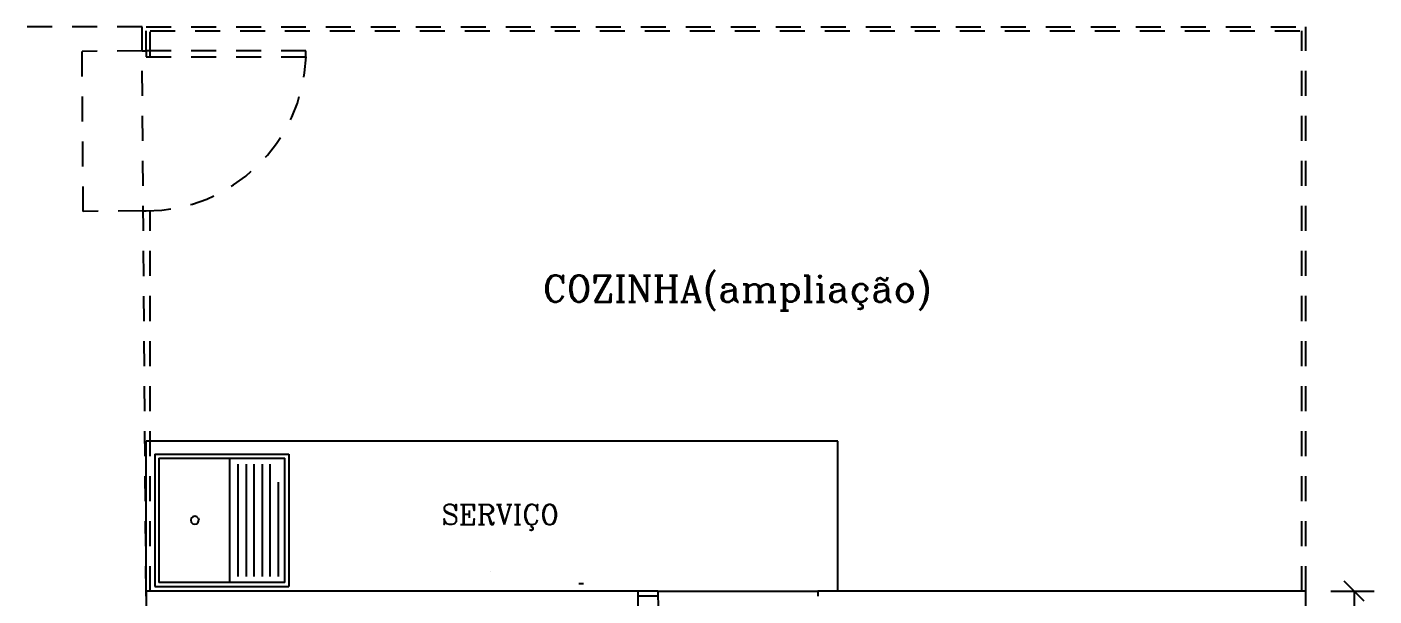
# Model space of a CAD drawing. Extents: x -83.9 to 10.5, y -11.8 to 33.6.
# Drawn here: x -73.92 to -67.18, y -2.64 to 0.21 of the extents above; entities that cross this region are included whole.
import ezdxf
from ezdxf.enums import TextEntityAlignment as Align

# ---------------------------------------------------------------- set-up
doc = ezdxf.new("R2010")
doc.units = 0
doc.linetypes.add('DASHED2', pattern=[0.375, 0.25, -0.125])
doc.layers.get('0').update_dxf_attribs({"linetype": 'CONTINUOUS'})
doc.layers.get('DEFPOINTS').update_dxf_attribs({"linetype": 'CONTINUOUS'})
for name, color, linetype in [('COTAS', 244, 'CONTINUOUS'), ('EQUIPAMENTO', 244, 'CONTINUOUS'), ('MADEIRAME', 244, 'CONTINUOUS'), ('PAREDALV', 7, 'CONTINUOUS'), ('PAREDE', 250, 'CONTINUOUS'), ('PISO', 30, 'CONTINUOUS'), ('PORTA', 1, 'CONTINUOUS'), ('SETA', 3, 'CONTINUOUS'), ('TEXTO', 244, 'CONTINUOUS')]:
    doc.layers.add(name, color=color, linetype=linetype)
doc.styles.add('ROMANC', font='romanc.shx', dxfattribs={"height": 0.08})
doc.dimstyles.new('ROMANC', dxfattribs={"dimscale": 2, "dimtxt": 1, "dimasz": 0.05, "dimexe": 0.05, "dimexo": 0.0625, "dimgap": 0.09, "dimtad": 0, "dimzin": 0, "dimtxsty": 'ROMANC', "dimblk1": 'OBLIQUE', "dimblk2": 'OBLIQUE', "dimsah": 1, "dimcen": 0.09, "dimse1": 1, "dimse2": 1, "dimsd1": 1, "dimsd2": 1, "dimclrd": 244, "dimclre": 244, "dimclrt": 244, "dimazin": 3, "dimtfac": 1, "dimtdec": 4, "dimtofl": 0, "dimtmove": 0, "dimatfit": 3, "dimtolj": 1, "dimtzin": 0})

# ---------------------------------------------------------------- blocks, each defined once
blk = doc.blocks.new('_OBLIQUE')
at = {"color": 0, "linetype": 'BYBLOCK'}
blk.add_line((-0.5, -0.5), (0.5, 0.5), dxfattribs=at)
blk = doc.blocks.new('*D26')
at = {"color": 244, "linetype": 'BYBLOCK'}
for p, q in [((54.7883, 0.007), (55.0041, 0.007)), ((54.9041, 0.007), (54.9041, -3.3385)), ((54.9041, -7.288), (54.9041, -3.9424)), ((54.7883, -7.288), (55.0041, -7.288))]:
    blk.add_line(p, q, dxfattribs=at)
at = {"layer": 'DEFPOINTS', "color": 0, "linetype": 'BYBLOCK'}
for p in [(54.6633, 0.007), (54.9041, 0.007), (54.6633, -7.288)]:
    blk.add_point(p, dxfattribs=at)
at = {"color": 244, "linetype": 'BYBLOCK', "xscale": 0.1, "yscale": 0.1, "zscale": 0.1}
for p, rotation in [((54.9041, 0.007), 90), ((54.9041, -7.288), 270)]:
    blk.add_blockref('_OBLIQUE', p, dxfattribs=dict(at, rotation=rotation))
at = {"color": 244, "linetype": 'BYBLOCK', "insert": (54.9041, -3.6405), "char_height": 0.08, "attachment_point": 5, "rotation": 90, "style": 'ROMANC'}
blk.add_mtext('\\A1;7.30', dxfattribs=at)

msp = doc.modelspace()

# ---------------------------------------------------------------- linework, layer by layer
at = {"color": 30, "linetype": 'DASHED2', "ltscale": 0.5}
for p, q in [((-73.3209, 0.208), (-67.5209, 0.208)), ((-73.3009, 0.188), (-67.5409, 0.188)), ((-73.3409, 0.088), (-73.3209, 0.088)), ((-73.3409, -0.712), (-73.3209, -0.712))]:
    msp.add_line(p, q, dxfattribs=at)
at = {"layer": 'COTAS', "color": 30, "linetype": 'DASHED2', "ltscale": 0.5}
for p, q in [((-73.3409, 0.208), (-76.3409, 0.208)), ((-73.3409, 0.088), (-73.6408, 0.0858)), ((-73.3349, -0.712), (-73.6349, -0.7142))]:
    msp.add_line(p, q, dxfattribs=at)
msp.add_lwpolyline([(-73.3209, 0.088), (-73.3209, 0.058), (-72.5209, 0.058), (-72.5209, 0.088)], close=True, dxfattribs=at)
msp.add_arc((-73.3209, 0.0886), 0.8006, 270, 357.81062, dxfattribs=at)
at = {"layer": 'COTAS', "color": 30, "linetype": 'BYBLOCK'}
msp.add_point((-73.3209, -2.612), dxfattribs=at)
at = {"layer": 'DEFPOINTS', "color": 30, "linetype": 'BYBLOCK'}
for p in [(-73.3209, -2.612), (-73.3209, -2.612), (-70.8609, -2.637), (-70.8609, -2.637)]:
    msp.add_point(p, dxfattribs=at)
at = {"layer": 'EQUIPAMENTO', "color": 30}
for points in [[(-73.2774, -1.9269), (-73.2774, -2.5894)], [(-73.2774, -1.9269), (-72.6074, -1.9269)], [(-73.2574, -1.9469), (-73.2574, -2.5694)], [(-73.2574, -1.9469), (-72.6274, -1.9469)], [(-72.9037, -1.9469), (-72.9037, -2.5694)], [(-72.6274, -2.5694), (-72.6274, -1.9469)], [(-72.6074, -1.9269), (-72.6074, -2.5894)], [(-72.8599, -2.5394), (-72.8599, -1.9769)], [(-72.8199, -1.9769), (-72.8199, -2.5394)], [(-72.7799, -2.5394), (-72.7799, -1.9769)], [(-72.7399, -1.9769), (-72.7399, -2.5394)], [(-72.6999, -2.5394), (-72.6999, -1.9769)], [(-72.6599, -2.0669), (-72.6599, -2.5394)], [(-73.0599, -2.2481), (-73.0662, -2.2406), (-73.0774, -2.2381), (-73.0874, -2.2406), (-73.0949, -2.2481), (-73.0974, -2.2581), (-73.0949, -2.2681), (-73.0874, -2.2756), (-73.0774, -2.2781), (-73.0662, -2.2756), (-73.0599, -2.2681), (-73.0562, -2.2581)], [(-73.0599, -2.2481), (-73.0562, -2.2581)], [(-73.2774, -2.5894), (-72.6074, -2.5894)], [(-72.6274, -2.5694), (-73.2574, -2.5694)]]:
    msp.add_lwpolyline(points, dxfattribs=at)
at = {"layer": 'EQUIPAMENTO', "color": 30, "linetype": 'DASHED2', "ltscale": 0.5}
msp.add_lwpolyline([(-71.5961, -2.5129), (-71.5961, -2.5129)], dxfattribs=at)
at = {"layer": 'MADEIRAME', "color": 30}
for p, q in [((-67.5209, -2.612), (-69.9609, -2.612)), ((-67.5209, -9.907), (-67.5209, -2.612))]:
    msp.add_line(p, q, dxfattribs=at)
at = {"layer": 'PAREDALV', "color": 30}
for p, q in [((-69.8609, -1.862), (-73.3209, -1.862)), ((-70.7609, -2.612), (-73.3209, -2.612)), ((-73.3209, -2.612), (-73.3209, -3.042)), ((-70.8609, -2.612), (-70.8609, -2.812)), ((-70.7609, -2.612), (-70.7609, -2.637)), ((-70.7609, -2.637), (-70.8609, -2.637))]:
    msp.add_line(p, q, dxfattribs=at)
at = {"layer": 'PAREDE', "color": 30}
msp.add_line((-69.9609, -2.612), (-69.9609, -2.637), dxfattribs=at)
at = {"layer": 'PISO', "color": 30}
for p, q in [((-73.3209, -2.637), (-73.3209, -1.862)), ((-69.8609, -2.612), (-69.8609, -1.862))]:
    msp.add_line(p, q, dxfattribs=at)
at = {"layer": 'PORTA', "color": 30, "linetype": 'DASHED2', "ltscale": 0.5}
for p, q in [((-73.3409, 0.088), (-73.3409, 0.208)), ((-67.5209, -2.612), (-67.5209, 0.208)), ((-73.3209, 0.088), (-73.3209, 0.188)), ((-73.3009, 0.058), (-73.3009, 0.188)), ((-67.5409, -2.612), (-67.5409, 0.188)), ((-73.6349, -0.7142), (-73.6408, 0.0858)), ((-73.3209, -2.612), (-73.3409, 0.088)), ((-73.3009, -2.612), (-73.3009, -0.7118))]:
    msp.add_line(p, q, dxfattribs=at)
at = {"layer": 'PORTA', "color": 30}
msp.add_line((-70.7609, -2.612), (-69.9609, -2.612), dxfattribs=at)
msp.add_arc((-69.9603, -2.637), 0.8006, 180, 267.81062, dxfattribs=at)
at = {"layer": 'SETA', "color": 30}
msp.add_line((-71.1333, -2.5759), (-71.1558, -2.5759), dxfattribs=at)

# ---------------------------------------------------------------- texts
at = {"layer": 'TEXTO', "color": 30, "linetype": 'CONTINUOUS', "style": 'ROMANC'}
for s, height, p in [('COZINHA(ampliação)', 0.132, (-70.3633, -1.1092)), ('SERVIÇO', 0.1, (-71.5493, -2.2444))]:
    msp.add_text(s, height=height, dxfattribs=at).set_placement(p, align=Align.MIDDLE)

# ---------------------------------------------------------------- dimensions: what is measured, and where the dimension line sits
at = {"layer": 'MADEIRAME', "color": 30}
dim = msp.add_linear_dim(base=(-67.280037352, -2.6120038972), p1=(-67.5208539393, -9.9070038972), p2=(-67.5208539393, -2.6120038972), angle=90, dimstyle='ROMANC', override={"dimse1": 0, "dimse2": 0, "dimsd1": 0, "dimsd2": 0}, dxfattribs=at)
dim.commit()
dim.dimension.update_dxf_attribs({"geometry": '*D26', "text_midpoint": (-67.280037352, -6.2595038972), "insert": (-122.1841264481, -2.6190514261)})

doc.saveas('drawing.dxf')
